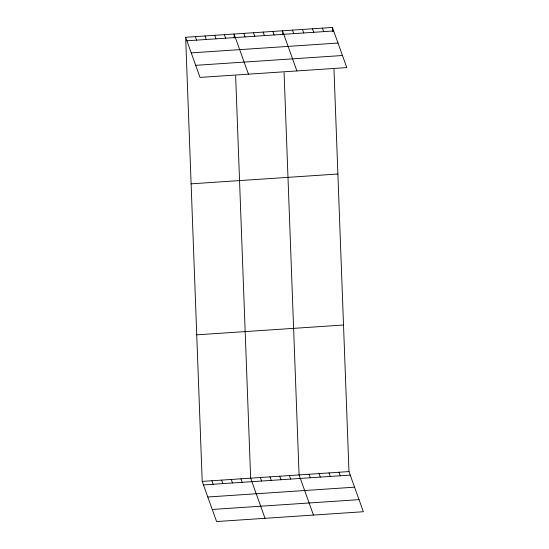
<?xml version="1.0" encoding="UTF-8"?>
<svg xmlns="http://www.w3.org/2000/svg" width="549" height="549" viewBox="0 0 549 549"><rect width="100%" height="100%" fill="white"/><g stroke="black" fill="none" stroke-linecap="round" stroke-linejoin="round"><path stroke-width="0.82" d="M185.644 37.27L332.419 27.45L346.796 67.596L200.021 77.416L185.644 37.27L202.204 481.404L216.581 521.55L363.356 511.73L348.979 471.584L333.984 69.325M186.907 40.784L333.682 30.964M191.23 52.876L338.006 43.055M195.691 65.331L342.466 55.511M191.107 183.833L337.889 174.012M196.741 334.835L343.516 325.022M202.204 481.404L348.979 471.584M203.459 484.918L350.235 475.098M207.79 497.003L354.565 487.183M212.25 509.458L359.025 499.645M322.441 28.116L323.697 31.629M312.463 28.788L313.719 32.302M302.478 29.454L303.741 32.967M292.5 30.12L293.756 33.633M296.892 70.938L282.515 30.785L282.666 34.813M272.832 31.437L274.088 34.951M263.143 32.082L264.405 35.596M253.46 32.734L254.715 36.248M243.77 33.379L245.026 36.893M248.457 74.177L234.08 34.031L234.231 38.053M224.397 34.676L225.653 38.19M214.707 35.328L215.963 38.842M205.017 35.973L206.28 39.487M195.334 36.618L196.59 40.132M339.001 472.25L340.256 475.763M329.016 472.915L330.278 476.429M319.038 473.588L320.293 477.102M309.053 474.254L310.315 477.767M313.452 515.072L299.075 474.919L284.08 72.667M289.385 475.571L290.647 479.085M279.702 476.216L280.958 479.73M270.012 476.868L271.275 480.382M260.329 477.513L261.585 481.027M265.016 518.311L250.639 478.158L235.645 75.906M240.949 478.81L242.212 482.324M231.266 479.455L232.522 482.969M221.576 480.107L222.832 483.621M211.887 480.752L213.149 484.266M332.419 27.45L332.57 31.478"/></g></svg>
